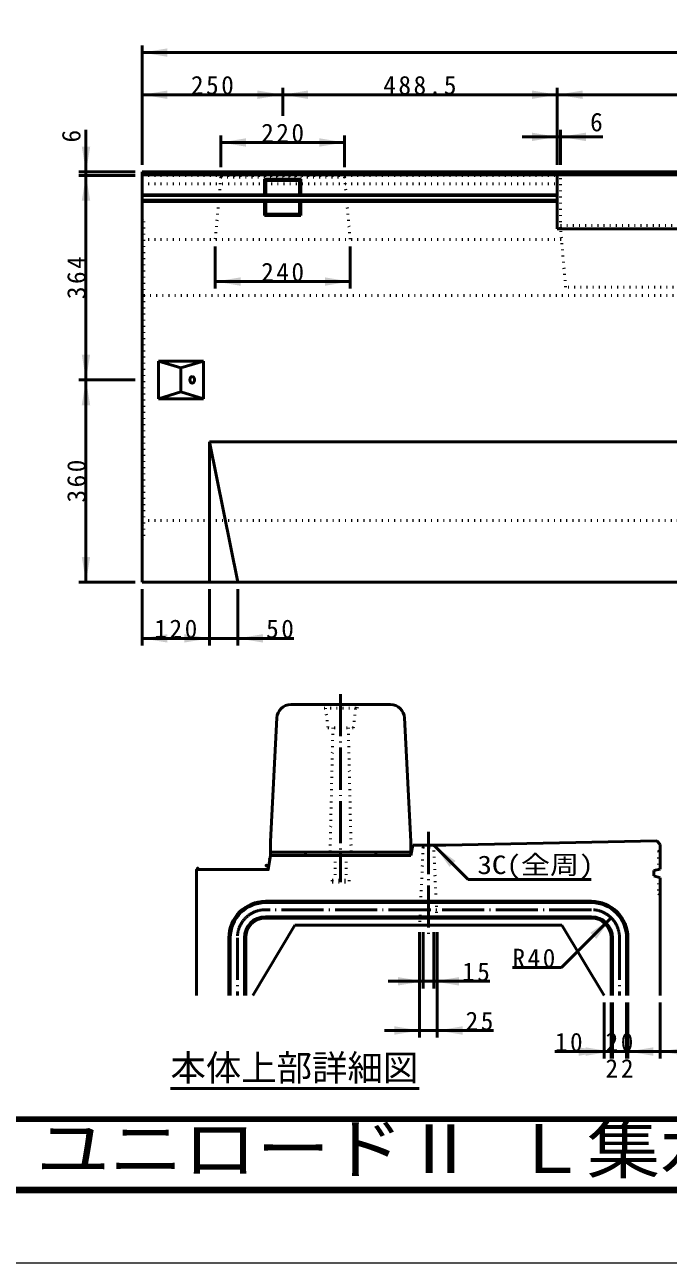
# Model space of a CAD drawing. Units: millimetres, scale not verified. Extents: x -2102 to 2102, y -1485 to 1485.
# Drawn here: x -8 to 908, y -1485 to 278 of the extents above; entities that cross this region are included whole.
import ezdxf
from ezdxf.enums import TextEntityAlignment as Align

# ---------------------------------------------------------------- set-up
doc = ezdxf.new("R2010")
doc.units = ezdxf.units.MM
doc.header["$LTSCALE"] = 5
doc.linetypes.add('DOTTED', pattern=[1.75, 0.25, -1.5])
doc.linetypes.add('LONG_DASHED_DOTTED', pattern=[15.25, 12, -1.5, 0.25, -1.5])
doc.layers.add('0-0_V-nasSTD', color=7, linetype='Continuous', lineweight=35)
doc.layers.add('0-1_0', color=7, linetype='Continuous', lineweight=50)
doc.styles.add('ＭＳ ゴシック', font='')
doc.styles.get('ＭＳ ゴシック').set_extended_font_data('MS Gothic')

msp = doc.modelspace()

# ---------------------------------------------------------------- linework, layer by layer
at = {"layer": '0-0_V-nasSTD', "lineweight": 50}
for p, q in [((159.246, 68.686), (159.246, -515.314)), ((159.246, 68.686), (750.046, 68.686)), ((159.246, 64.686), (750.046, 64.686)), ((333.406, 58.526), (385.086, 58.526)), ((333.406, 58.526), (335.246, 56.686)), ((333.406, 58.526), (333.406, 36.286)), ((335.246, 56.686), (383.246, 56.686)), ((335.246, 56.686), (335.246, 36.286)), ((383.246, 56.686), (385.086, 58.526)), ((383.246, 56.686), (383.246, 36.286)), ((385.086, 58.526), (385.086, 36.286)), ((750.046, 68.686), (750.046, -12.114)), ((750.046, 64.766), (959.246, 64.766)), ((159.246, 36.286), (750.046, 36.286)), ((159.246, 35.086), (750.046, 35.086)), ((159.246, 28.686), (750.046, 28.686)), ((159.246, 26.686), (750.046, 26.686)), ((333.406, 26.686), (333.406, 6.846)), ((335.246, 26.686), (335.246, 8.686)), ((383.246, 26.686), (383.246, 8.686)), ((385.086, 26.686), (385.086, 6.846)), ((333.406, 6.846), (335.246, 8.686)), ((333.406, 6.846), (385.086, 6.846)), ((335.246, 8.686), (383.246, 8.686)), ((383.246, 8.686), (385.086, 6.846)), ((1168.283, -12.114), (750.046, -12.114)), ((182.446, -200.514), (182.446, -254.114)), ((182.446, -200.514), (246.446, -200.514)), ((214.446, -210.114), (214.446, -244.514)), ((246.446, -200.514), (246.446, -254.114)), ((182.446, -254.114), (246.446, -254.114)), ((255.246, -315.314), (255.246, -515.314)), ((255.246, -315.314), (959.246, -315.314)), ((255.246, -315.314), (295.246, -515.314)), ((159.246, -515.314), (1759.246, -515.314)), ((370.712, -689.636), (512.71, -689.636)), ((350.738, -708.612), (341.711, -884.636)), ((541.711, -884.636), (532.684, -708.612)), ((341.711, -884.636), (341.711, -899.636)), ((541.711, -884.636), (541.711, -899.636)), ((341.711, -904.636), (338.711, -924.636)), ((341.711, -899.636), (341.711, -904.636)), ((341.711, -899.636), (541.711, -899.636)), ((391.711, -899.636), (391.711, -904.636)), ((491.711, -899.636), (491.711, -904.636)), ((541.711, -899.636), (541.711, -904.636))]:
    msp.add_line(p, q, dxfattribs=at)
at = {"layer": '0-0_V-nasSTD', "linetype": 'DOTTED', "lineweight": 50}
for p, q in [((159.246, 63.886), (750.046, 63.886)), ((271.246, 61.486), (263.246, -27.314)), ((271.246, 61.486), (268.846, 63.886)), ((271.246, 61.486), (447.246, 61.486)), ((447.246, 61.486), (449.646, 63.886)), ((447.246, 61.486), (455.246, -27.314)), ((754.846, 68.686), (754.846, -12.114)), ((159.246, 51.886), (750.046, 51.886)), ((159.246, -0.114), (161.646, -1.714)), ((161.646, -1.714), (161.646, -452.914)), ((754.846, -7.314), (959.246, -7.314)), ((159.246, -19.314), (161.646, -17.714)), ((159.246, -27.314), (756.149, -27.314)), ((959.246, -107.314), (159.246, -107.314)), ((159.246, -427.314), (959.246, -427.314)), ((159.246, -435.314), (161.646, -436.914)), ((159.246, -454.514), (161.646, -452.914)), ((415.711, -689.636), (418.211, -694.636)), ((418.211, -694.636), (465.211, -694.636)), ((420.211, -694.636), (423.711, -722.636)), ((459.711, -722.636), (463.211, -694.636)), ((465.211, -694.636), (467.711, -689.636)), ((423.711, -722.636), (459.711, -722.636)), ((430.711, -722.636), (426.711, -899.636)), ((452.711, -722.636), (456.711, -899.636))]:
    msp.add_line(p, q, dxfattribs=at)
at = {"layer": '0-0_V-nasSTD', "linetype": 'LONG_DASHED_DOTTED', "lineweight": 50}
msp.add_line((441.711, -674.636), (441.711, -914.636), dxfattribs=at)
at = {"layer": '0-0_V-nasSTD', "lineweight": 100}
msp.add_line((-1997.5, -1380), (1997.5, -1380), dxfattribs=at)
at = {"layer": '0-0_V-nasSTD', "lineweight": 18}
for points in [[(-2102.5, -1485), (-2102.5, 1485), (2102.5, 1485), (2102.5, -1485)], [(-2002.5, -1385), (-2002.5, 1385), (2002.5, 1385), (2002.5, -1385)]]:
    msp.add_lwpolyline(points, close=True, dxfattribs=at)
at = {"layer": '0-0_V-nasSTD', "lineweight": 50}
for points in [[(750.046, 68.686), (1168.446, 68.686), (1759.246, 68.686)], [(182.446, -200.514), (214.446, -210.114), (246.446, -200.514)], [(182.446, -254.114), (214.446, -244.514), (246.446, -254.114)], [(341.711, -904.636), (338.711, -924.636), (236.711, -924.636), (236.711, -1103.636)]]:
    msp.add_lwpolyline(points, dxfattribs=at)
at = {"layer": '0-0_V-nasSTD', "linetype": 'DOTTED', "lineweight": 50}
msp.add_lwpolyline([(959.246, -95.161), (761.964, -95.161), (754.846, -12.114)], dxfattribs=at)
at = {"layer": '0-0_V-nasSTD', "lineweight": 50}
for centre, radius in [((340.621, -909.555), 0.2), ((238.267, -922.813), 0.375), ((336.024, -918.747), 0.45), ((338.499, -921.222), 0.15)]:
    msp.add_circle(centre, radius, dxfattribs=at)
for centre, start, end in [((370.712, -709.636), 90, 177.06433), ((512.71, -709.636), 2.93567, 90)]:
    msp.add_arc(centre, 20, start, end, dxfattribs=at)
msp.add_ellipse((230.446, -227.314), major_axis=(0, 4.8), ratio=0.707107, dxfattribs=at)
at = {"layer": '0-0_V-nasSTD'}
for points in [[(159.246, 238.686), (195.246, 232.686), (195.246, 244.686)], [(159.246, 178.686), (195.246, 172.686), (195.246, 184.686)], [(323.246, 172.686), (323.246, 184.686), (359.246, 178.686)], [(359.246, 178.686), (395.246, 172.686), (395.246, 184.686)], [(714.046, 172.686), (714.046, 184.686), (750.046, 178.686)], [(750.046, 178.686), (786.046, 172.686), (786.046, 184.686)], [(714.046, 112.686), (714.046, 124.686), (750.046, 118.686)], [(754.846, 118.686), (790.846, 112.686), (790.846, 124.686)], [(271.246, 110.686), (307.246, 104.686), (307.246, 116.686)], [(411.246, 104.686), (411.246, 116.686), (447.246, 110.686)], [(73.246, 104.686), (79.246, 68.686), (85.246, 104.686)], [(73.246, 27.886), (79.246, 63.886), (85.246, 27.886)], [(263.246, -87.314), (299.246, -93.314), (299.246, -81.314)], [(419.246, -93.314), (419.246, -81.314), (455.246, -87.314)], [(73.246, -191.314), (79.246, -227.314), (85.246, -191.314)], [(73.246, -263.314), (79.246, -227.314), (85.246, -263.314)], [(73.246, -479.314), (79.246, -515.314), (85.246, -479.314)], [(159.246, -595.314), (195.246, -601.314), (195.246, -589.314)], [(219.246, -601.314), (219.246, -589.314), (255.246, -595.314)], [(295.246, -595.314), (331.246, -601.314), (331.246, -589.314)], [(575.711, -891.136), (596.924, -920.835), (605.409, -912.349)], [(341.711, -904.636), (341.711, -899.636), (391.711, -899.636)], [(341.711, -904.636), (391.711, -904.636), (391.711, -899.636)], [(491.711, -904.636), (491.711, -899.636), (541.711, -899.636)], [(491.711, -904.636), (541.711, -904.636), (541.711, -899.636)], [(797.297, -1014.565), (805.782, -1023.05), (826.995, -993.352)], [(523.211, -1089.636), (523.211, -1077.636), (559.211, -1083.636)], [(574.211, -1083.636), (610.211, -1089.636), (610.211, -1077.636)], [(518.211, -1159.636), (518.211, -1147.636), (554.211, -1153.636)], [(579.211, -1153.636), (615.211, -1159.636), (615.211, -1147.636)], [(780.711, -1189.636), (780.711, -1177.636), (816.711, -1183.636)], [(790.711, -1189.636), (790.711, -1177.636), (826.711, -1183.636)], [(850.711, -1183.636), (886.711, -1189.636), (886.711, -1177.636)], [(896.711, -1183.636), (932.711, -1189.636), (932.711, -1177.636)]]:
    msp.add_solid(points, dxfattribs=at)
at = {"layer": '0-1_0'}
for p, q in [((159.246, 78.686), (159.246, 248.686)), ((159.246, 238.686), (1759.246, 238.686)), ((159.246, 178.686), (359.246, 178.686)), ((359.246, 148.686), (359.246, 188.686)), ((359.246, 178.686), (750.046, 178.686)), ((750.046, 78.686), (750.046, 188.686)), ((750.046, 178.686), (1168.446, 178.686)), ((79.246, 128.686), (79.246, 68.686)), ((754.846, 78.686), (754.846, 128.686)), ((271.246, 75.686), (271.246, 120.686)), ((271.246, 110.686), (447.246, 110.686)), ((447.246, 75.686), (447.246, 120.686)), ((700.046, 118.686), (750.046, 118.686)), ((750.046, 118.686), (754.846, 118.686)), ((814.846, 118.686), (754.846, 118.686)), ((149.246, 68.686), (69.246, 68.686)), ((149.246, 63.886), (69.246, 63.886)), ((79.246, 63.886), (79.246, 68.686)), ((263.246, -37.314), (263.246, -97.314)), ((455.246, -37.314), (455.246, -97.314)), ((263.246, -87.314), (455.246, -87.314)), ((149.246, -227.314), (69.246, -227.314)), ((149.246, -515.314), (69.246, -515.314)), ((159.246, -525.314), (159.246, -605.314)), ((255.246, -525.314), (255.246, -605.314)), ((295.246, -525.314), (295.246, -605.314)), ((375.246, -595.314), (295.246, -595.314)), ((541.711, -904.636), (544.711, -889.636)), ((544.711, -889.636), (591.711, -889.636)), ((575.711, -891.136), (623.422, -938.847)), ((591.711, -889.636), (891.711, -883.636)), ((891.711, -883.636), (896.711, -888.636)), ((896.711, -924.136), (896.711, -888.636)), ((341.711, -904.636), (541.711, -904.636)), ((236.711, -1103.636), (236.711, -924.636)), ((236.711, -924.636), (338.711, -924.636)), ((887.711, -925.636), (896.711, -924.136)), ((887.711, -933.636), (887.711, -925.636)), ((896.711, -936.136), (887.711, -933.636)), ((798.422, -938.847), (623.422, -938.847)), ((896.711, -1103.636), (896.711, -936.136)), ((798.711, -969.636), (334.711, -969.636)), ((798.711, -971.636), (334.711, -971.636)), ((376.711, -1003.636), (316.711, -1103.636)), ((798.711, -991.636), (334.711, -991.636)), ((798.711, -993.636), (334.711, -993.636)), ((376.711, -1003.636), (756.711, -1003.636)), ((756.285, -1064.062), (826.995, -993.352)), ((756.711, -1003.636), (816.711, -1103.636)), ((282.711, -1021.636), (282.711, -1103.636)), ((284.711, -1103.636), (284.711, -1021.636)), ((304.711, -1103.636), (304.711, -1021.636)), ((306.711, -1103.636), (306.711, -1021.636)), ((554.211, -1013.636), (554.211, -1163.636)), ((559.211, -1013.636), (559.211, -1093.636)), ((574.211, -1013.636), (574.211, -1093.636)), ((579.211, -1013.636), (579.211, -1163.636)), ((826.711, -1103.636), (826.711, -1021.636)), ((828.711, -1103.636), (828.711, -1021.636)), ((848.711, -1103.636), (848.711, -1021.636)), ((850.711, -1021.636), (850.711, -1103.636)), ((756.285, -1064.062), (686.285, -1064.062)), ((509.211, -1083.636), (559.211, -1083.636)), ((559.211, -1083.636), (574.211, -1083.636)), ((654.211, -1083.636), (574.211, -1083.636)), ((816.711, -1113.636), (816.711, -1193.636)), ((826.711, -1113.636), (826.711, -1193.636)), ((828.711, -1113.636), (828.711, -1193.636)), ((848.711, -1113.636), (848.711, -1193.636)), ((850.711, -1113.636), (850.711, -1193.636)), ((896.711, -1113.636), (896.711, -1193.636)), ((504.211, -1153.636), (554.211, -1153.636)), ((554.211, -1153.636), (579.211, -1153.636)), ((659.211, -1153.636), (579.211, -1153.636)), ((746.711, -1183.636), (816.711, -1183.636)), ((816.711, -1183.636), (826.711, -1183.636)), ((976.711, -1183.636), (896.711, -1183.636)), ((199.445, -1236.287), (553.455, -1236.287))]:
    msp.add_line(p, q, dxfattribs=at)
at = {"layer": '0-1_0', "linetype": 'LONG_DASHED_DOTTED'}
for p, q in [((566.711, -870.886), (566.711, -1022.386)), ((441.711, -897.636), (441.711, -942.636)), ((798.711, -981.636), (334.711, -981.636)), ((294.711, -1021.636), (294.711, -1103.636)), ((838.711, -1021.636), (838.711, -1103.636))]:
    msp.add_line(p, q, dxfattribs=at)
at = {"layer": '0-1_0', "linetype": 'DOTTED'}
for p, q in [((559.211, -892.636), (554.211, -1003.636)), ((559.211, -892.636), (556.211, -889.636)), ((559.211, -892.636), (574.211, -892.636)), ((574.211, -892.636), (577.211, -889.636)), ((579.211, -1003.636), (574.211, -892.636)), ((894.411, -898.636), (896.711, -896.336)), ((894.411, -898.636), (894.411, -924.519)), ((433.733, -904.636), (433.733, -939.636)), ((449.733, -904.636), (449.733, -939.636)), ((429.733, -939.636), (453.733, -939.636)), ((429.733, -939.636), (429.733, -942.636)), ((429.733, -942.636), (453.733, -942.636)), ((453.733, -939.636), (453.733, -942.636))]:
    msp.add_line(p, q, dxfattribs=at)
at = {"layer": '0-1_0', "lineweight": 100}
msp.add_line((-1997.5, -1280), (1997.5, -1280), dxfattribs=at)
at = {"layer": '0-1_0'}
for points in [[(79.246, -515.314), (79.246, -227.314), (79.246, 63.886)], [(159.246, -595.314), (255.246, -595.314), (295.246, -595.314)], [(826.711, -1183.636), (828.711, -1183.636), (848.711, -1183.636), (850.711, -1183.636), (896.711, -1183.636)]]:
    msp.add_lwpolyline(points, dxfattribs=at)
at = {"layer": '0-1_0', "linetype": 'DOTTED'}
msp.add_lwpolyline([(894.411, -935.497), (894.411, -958.636), (896.711, -960.936)], dxfattribs=at)
at = {"layer": '0-1_0'}
for centre, radius, start, end in [((334.711, -1021.636), 52, 90, 180), ((798.711, -1021.636), 52, 0, 90), ((334.711, -1021.636), 50, 90, 180), ((798.711, -1021.636), 50, 0, 90), ((334.711, -1021.636), 30, 90, 180), ((334.711, -1021.636), 28, 90, 180), ((798.711, -1021.636), 30, 0, 90), ((798.711, -1021.636), 28, 0, 90)]:
    msp.add_arc(centre, radius, start, end, dxfattribs=at)
at = {"layer": '0-1_0', "linetype": 'LONG_DASHED_DOTTED'}
for centre, start, end in [((334.711, -1021.636), 90, 180), ((798.711, -1021.636), 0, 90)]:
    msp.add_arc(centre, 40, start, end, dxfattribs=at)

# ---------------------------------------------------------------- texts
at = {"layer": '0-0_V-nasSTD', "style": 'ＭＳ ゴシック'}
for s, height, p in [('6', 26.39, (796.846, 118.686)), ('本体上部詳細図', 36.95, (199.445, -1236.287)), ('2', 26.39, (818.711, -1228.636)), ('2', 26.39, (840.711, -1228.636))]:
    msp.add_text(s, height=height, dxfattribs=at).set_placement(p, align=Align.BOTTOM_LEFT)
msp.add_text('6', height=26.39, rotation=90, dxfattribs=at).set_placement((79.246, 110.686), align=Align.BOTTOM_LEFT)
for s, height, width, p in [('3C(全周)', 26.39, 1.15, (636.422, -938.847)), ('ユニロードⅡ Ｌ集水', 69.65, 1.1, (8.5, -1377.53))]:
    msp.add_text(s, height=height, dxfattribs=dict(at, width=width)).set_placement(p, align=Align.BOTTOM_LEFT)
at = {"layer": '0-0_V-nasSTD', "char_height": 26.39, "attachment_point": 7, "style": 'ＭＳ ゴシック'}
for s, insert in [('\\T1.2;250', (228.646, 178.686)), ('\\T1.2;488.5', (502.446, 178.686)), ('\\T1.2;220', (328.646, 110.686)), ('\\T1.2;240', (328.646, -87.314)), ('\\T1.2;120', (176.646, -595.314)), ('\\T1.2;50', (335.646, -595.317)), ('\\T1.2;R40', (686.285, -1064.062)), ('\\T1.2;15', (614.611, -1083.636)), ('\\T1.2;25', (619.611, -1153.636)), ('\\T1.2;10', (746.711, -1183.636)), ('\\T1.2;20', (818.911, -1183.636))]:
    msp.add_mtext(s, dxfattribs=dict(at, insert=insert))
at = {"layer": '0-0_V-nasSTD', "char_height": 26.39, "attachment_point": 7, "rotation": 90, "style": 'ＭＳ ゴシック'}
for s, insert in [('\\T1.2;364', (79.246, -112.314)), ('\\T1.2;360', (79.246, -401.914))]:
    msp.add_mtext(s, dxfattribs=dict(at, insert=insert))

doc.saveas('drawing.dxf')
